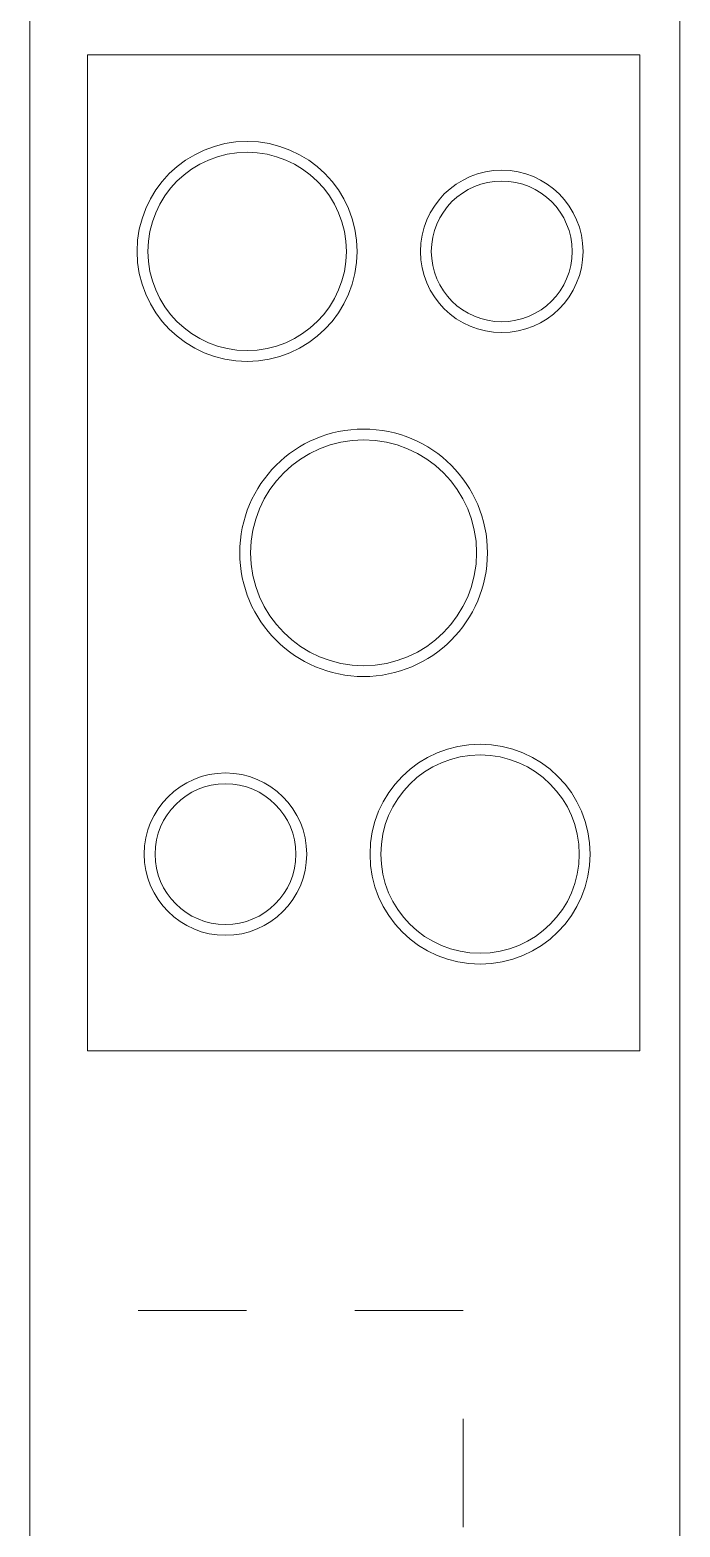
# Model space of a CAD drawing. Header units: metres. Extents: x 8 to 2416, y -346 to 476.
# Drawn here: x 46.752 to 47.352, y 34.804 to 36.187 of the extents above; entities that cross this region are included whole.
import ezdxf

# ---------------------------------------------------------------- set-up
doc = ezdxf.new("R2010")
doc.units = ezdxf.units.M
doc.linetypes.add('0', pattern=[0])
doc.linetypes.add('DASHED', pattern=[0.75, 0.5, -0.25])
doc.layers.get('0').update_dxf_attribs({"color": 250, "linetype": '0', "lineweight": 20})
for name, color, linetype, lineweight in [('01_Mobiliario', 19, 'Continuous', 0), ('A-WALL', 250, 'Continuous', 20), ('baños', 140, 'Continuous', 0), ('MOB FIJOS', 251, 'Continuous', 0), ('PROYECCION', 9, 'DASHED', 0)]:
    doc.layers.add(name, color=color, linetype=linetype, lineweight=lineweight)

# ---------------------------------------------------------------- blocks, each defined once
blk = doc.blocks.new('A$C900cbe0a')
at = {"layer": 'MOB FIJOS', "extrusion": (0, 0, -1), "elevation": -0.9042}
blk.add_lwpolyline([(-0.51, 0.92), (0, 0.92), (0, 0), (-0.51, 0)], close=True, dxfattribs=at)
at = {"layer": 'MOB FIJOS', "extrusion": (0, 0, -1)}
for centre, radius in [((-0.1475, 0.7384, -0.9042), 0.1016), ((-0.1475, 0.7384, -0.9042), 0.0916), ((-0.3825, 0.7384, -0.9042), 0.075), ((-0.3825, 0.7384, -0.9042), 0.065), ((-0.255, 0.46, -0.9042), 0.1143), ((-0.255, 0.46, -0.9042), 0.1043), ((-0.3625, 0.1816, -0.9042), 0.1016), ((-0.3625, 0.1816, -0.9042), 0.0916), ((-0.1275, 0.1816, -0.9042), 0.075), ((-0.1275, 0.1816, -0.9042), 0.065)]:
    blk.add_circle(centre, radius, dxfattribs=at)
blk = doc.blocks.new('PL BASE 1N NASAS 09')
at = {"layer": '01_Mobiliario', "ltscale": 0.005, "transparency": 33554684}
blk.add_line((-103.0311, -51.7997), (-103.0311, -54.4497), dxfattribs=at)
at = {"layer": 'A-WALL'}
blk.add_line((-103.6311, -51.1397), (-103.6311, -54.9197), dxfattribs=at)
at = {"layer": 'PROYECCION', "color": 252, "linetype": 'DASHED', "ltscale": 0.1}
for p, q in [((-103.2311, -53.1997), (-103.6311, -53.1997)), ((-103.2311, -53.7997), (-103.2311, -53.1997))]:
    blk.add_line(p, q, dxfattribs=at)
at = {"layer": 'MOB FIJOS'}
blk.add_blockref('A$C900cbe0a', (-103.5781, -52.9597, -0.9042), dxfattribs=at)
blk = doc.blocks.new('PL MUEBLES 1N NASAS 09')
at = {"layer": 'baños'}
blk.add_blockref('PL BASE 1N NASAS 09', (162.2615, 88.2033), dxfattribs=at)

msp = doc.modelspace()

# ---------------------------------------------------------------- block references
msp.add_blockref('PL MUEBLES 1N NASAS 09', (-11.8789, 0))

doc.saveas('drawing.dxf')
